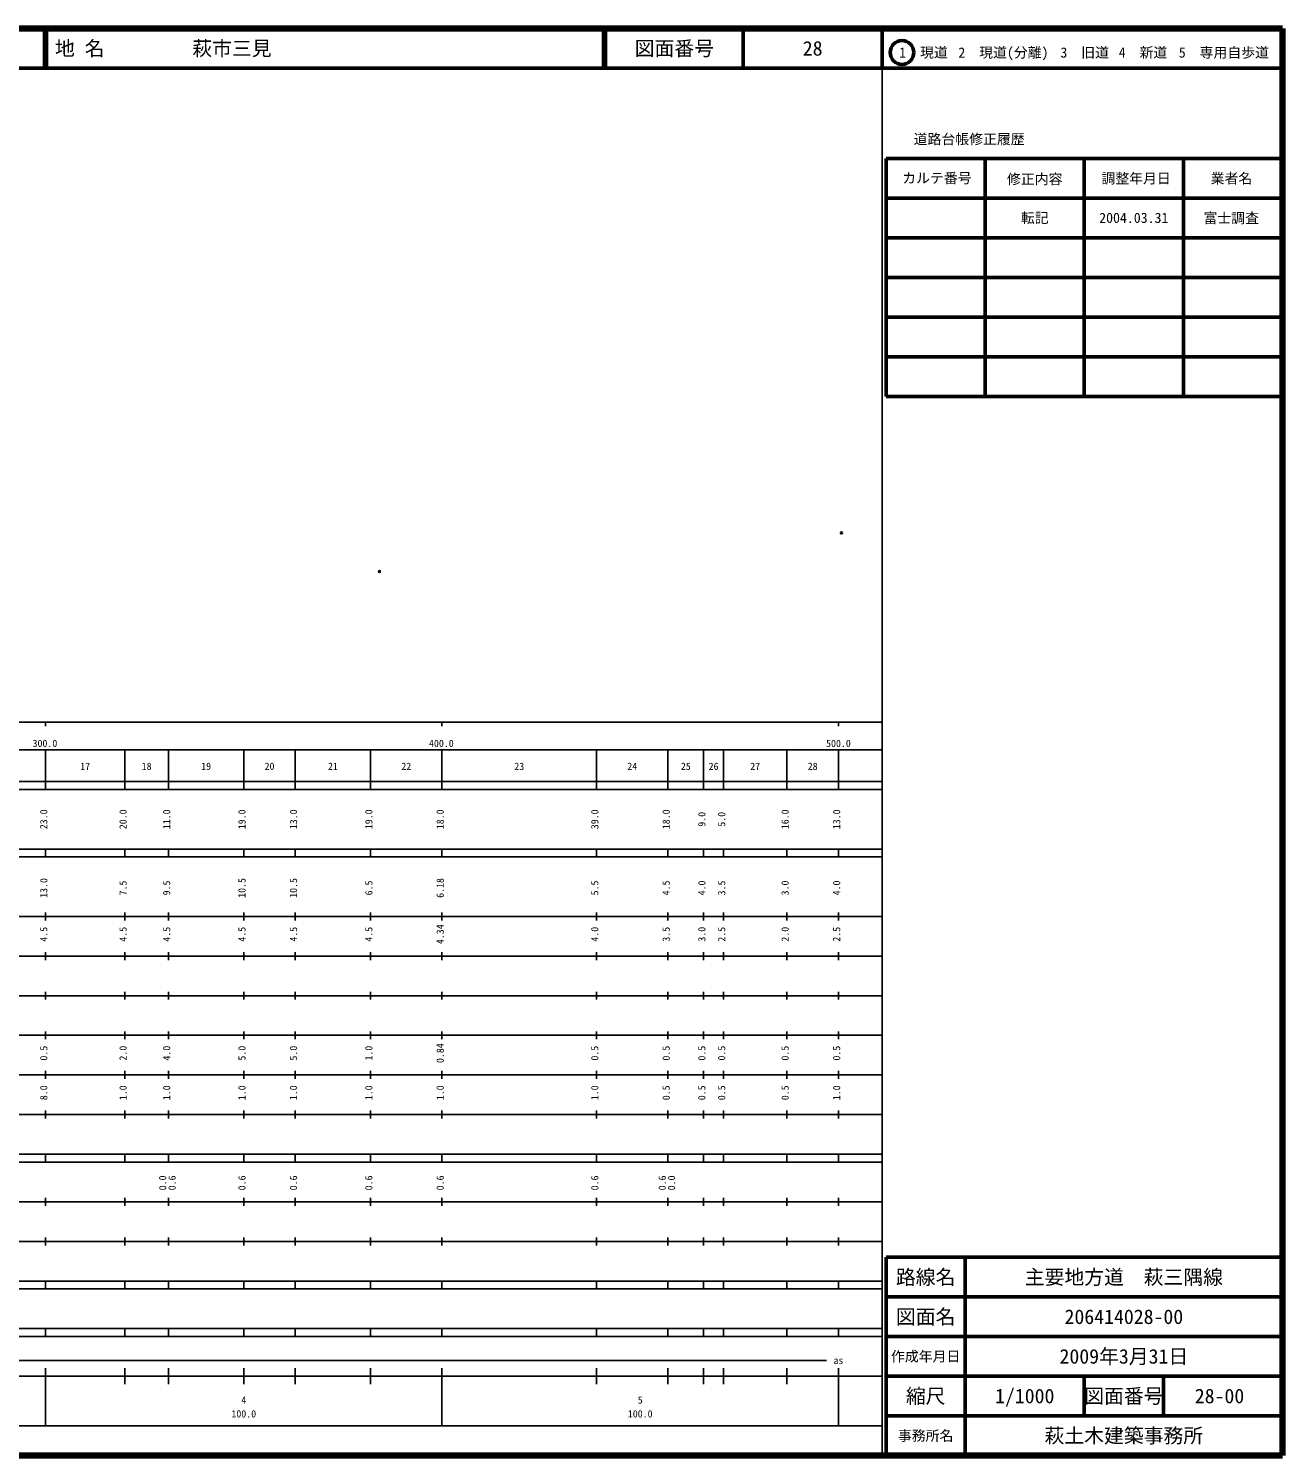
# Model space of a CAD drawing. Units: millimetres on the paper. Extents: x 40 to 680, y 20 to 380.
# Drawn here: x 363.7 to 680, y 20 to 380 of the extents above; entities that cross this region are included whole.
import ezdxf
from ezdxf.enums import TextEntityAlignment as Align

# ---------------------------------------------------------------- set-up
doc = ezdxf.new("R2010")
doc.units = ezdxf.units.MM
doc.header["$PDMODE"] = 32
doc.header["$PDSIZE"] = 0.5
doc.layers.add('M-OTRS', color=6, linetype='Continuous')
doc.layers.add('M-TTL-TXT', color=7, linetype='Continuous')
for name, color, linetype, lineweight in [('M-TTL', 2, 'Continuous', 140), ('M-TTL-BAND', 7, 'Continuous', 25), ('M-TTL-FRAM', 2, 'Continuous', 50), ('M-TTL-LINE', 7, 'Continuous', 50)]:
    doc.layers.add(name, color=color, linetype=linetype, lineweight=lineweight)
doc.styles.add('ＭＳ ゴシック', font='')
doc.styles.get('ＭＳ ゴシック').set_extended_font_data('MS Gothic')

msp = doc.modelspace()

# ---------------------------------------------------------------- linework, layer by layer
at = {"layer": 'M-OTRS'}
for p in [(568.751, 252.737), (452.257, 243.007)]:
    msp.add_point(p, dxfattribs=at)
at = {"layer": 'M-TTL'}
for p, q in [((680, 380), (40, 380)), ((680, 20), (680, 380)), ((40, 20), (680, 20))]:
    msp.add_line(p, q, dxfattribs=at)
at = {"layer": 'M-TTL-BAND'}
for p, q in [((579, 20), (579, 370)), ((40, 205), (579, 205)), ((368, 205), (368, 204)), ((468, 205), (468, 204)), ((568, 205), (568, 204)), ((68, 198), (579, 198)), ((368, 188), (368, 198)), ((388, 188), (388, 198)), ((399, 188), (399, 198)), ((418, 188), (418, 198)), ((431, 188), (431, 198)), ((450, 188), (450, 198)), ((468, 188), (468, 198)), ((507, 188), (507, 198)), ((525, 188), (525, 198)), ((534, 188), (534, 198)), ((539, 188), (539, 198)), ((555, 188), (555, 198)), ((568, 188), (568, 198)), ((40, 190), (579, 190)), ((40, 188), (579, 188)), ((40, 173), (579, 173)), ((368, 171), (368, 173)), ((388, 171), (388, 173)), ((399, 171), (399, 173)), ((418, 171), (418, 173)), ((431, 171), (431, 173)), ((450, 171), (450, 173)), ((468, 171), (468, 173)), ((507, 171), (507, 173)), ((525, 171), (525, 173)), ((534, 171), (534, 173)), ((539, 171), (539, 173)), ((555, 171), (555, 173)), ((568, 171), (568, 173)), ((40, 171), (579, 171)), ((40, 156), (579, 156)), ((368, 155), (368, 157)), ((388, 155), (388, 157)), ((399, 155), (399, 157)), ((418, 155), (418, 157)), ((431, 155), (431, 157)), ((450, 155), (450, 157)), ((468, 155), (468, 157)), ((507, 155), (507, 157)), ((525, 155), (525, 157)), ((534, 155), (534, 157)), ((539, 155), (539, 157)), ((555, 155), (555, 157)), ((568, 155), (568, 157)), ((46, 146), (579, 146)), ((368, 145), (368, 147)), ((388, 145), (388, 147)), ((399, 145), (399, 147)), ((418, 145), (418, 147)), ((431, 145), (431, 147)), ((450, 145), (450, 147)), ((468, 145), (468, 147)), ((507, 145), (507, 147)), ((525, 145), (525, 147)), ((534, 145), (534, 147)), ((539, 145), (539, 147)), ((555, 145), (555, 147)), ((568, 145), (568, 147)), ((368, 135), (368, 137)), ((388, 135), (388, 137)), ((399, 135), (399, 137)), ((418, 135), (418, 137)), ((431, 135), (431, 137)), ((450, 135), (450, 137)), ((468, 135), (468, 137)), ((507, 135), (507, 137)), ((525, 135), (525, 137)), ((534, 135), (534, 137)), ((539, 135), (539, 137)), ((555, 135), (555, 137)), ((568, 135), (568, 137)), ((52, 136), (579, 136)), ((46, 126), (579, 126)), ((368, 125), (368, 127)), ((388, 125), (388, 127)), ((399, 125), (399, 127)), ((418, 125), (418, 127)), ((431, 125), (431, 127)), ((450, 125), (450, 127)), ((468, 125), (468, 127)), ((507, 125), (507, 127)), ((525, 125), (525, 127)), ((534, 125), (534, 127)), ((539, 125), (539, 127)), ((555, 125), (555, 127)), ((568, 125), (568, 127)), ((52, 116), (579, 116)), ((368, 115), (368, 117)), ((388, 115), (388, 117)), ((399, 115), (399, 117)), ((418, 115), (418, 117)), ((431, 115), (431, 117)), ((450, 115), (450, 117)), ((468, 115), (468, 117)), ((507, 115), (507, 117)), ((525, 115), (525, 117)), ((534, 115), (534, 117)), ((539, 115), (539, 117)), ((555, 115), (555, 117)), ((568, 115), (568, 117)), ((46, 106), (579, 106)), ((368, 105), (368, 107)), ((388, 105), (388, 107)), ((399, 105), (399, 107)), ((418, 105), (418, 107)), ((431, 105), (431, 107)), ((450, 105), (450, 107)), ((468, 105), (468, 107)), ((507, 105), (507, 107)), ((525, 105), (525, 107)), ((534, 105), (534, 107)), ((539, 105), (539, 107)), ((555, 105), (555, 107)), ((568, 105), (568, 107)), ((40, 96), (579, 96)), ((40, 94), (579, 94)), ((368, 94), (368, 96)), ((388, 94), (388, 96)), ((399, 94), (399, 96)), ((418, 94), (418, 96)), ((431, 94), (431, 96)), ((450, 94), (450, 96)), ((468, 94), (468, 96)), ((507, 94), (507, 96)), ((525, 94), (525, 96)), ((534, 94), (534, 96)), ((539, 94), (539, 96)), ((555, 94), (555, 96)), ((568, 94), (568, 96)), ((49, 84), (579, 84)), ((368, 83), (368, 85)), ((388, 83), (388, 85)), ((399, 83), (399, 85)), ((418, 83), (418, 85)), ((431, 83), (431, 85)), ((450, 83), (450, 85)), ((468, 83), (468, 85)), ((507, 83), (507, 85)), ((525, 83), (525, 85)), ((534, 83), (534, 85)), ((539, 83), (539, 85)), ((555, 83), (555, 85)), ((568, 83), (568, 85)), ((40, 74), (579, 74)), ((368, 73), (368, 75)), ((388, 73), (388, 75)), ((399, 73), (399, 75)), ((418, 73), (418, 75)), ((431, 73), (431, 75)), ((450, 73), (450, 75)), ((468, 73), (468, 75)), ((507, 73), (507, 75)), ((525, 73), (525, 75)), ((534, 73), (534, 75)), ((539, 73), (539, 75)), ((555, 73), (555, 75)), ((568, 73), (568, 75)), ((40, 64), (579, 64)), ((40, 62), (579, 62)), ((368, 62), (368, 64)), ((388, 62), (388, 64)), ((399, 62), (399, 64)), ((418, 62), (418, 64)), ((431, 62), (431, 64)), ((450, 62), (450, 64)), ((468, 62), (468, 64)), ((507, 62), (507, 64)), ((525, 62), (525, 64)), ((534, 62), (534, 64)), ((539, 62), (539, 64)), ((555, 62), (555, 64)), ((568, 62), (568, 64)), ((40, 52), (579, 52)), ((368, 50), (368, 52)), ((388, 50), (388, 52)), ((399, 50), (399, 52)), ((418, 50), (418, 52)), ((431, 50), (431, 52)), ((450, 50), (450, 52)), ((468, 50), (468, 52)), ((507, 50), (507, 52)), ((525, 50), (525, 52)), ((534, 50), (534, 52)), ((539, 50), (539, 52)), ((555, 50), (555, 52)), ((568, 50), (568, 52)), ((40, 50), (579, 50)), ((71, 44), (565, 44)), ((40, 40), (579, 40)), ((368, 27.5), (368, 42)), ((388, 38), (388, 42)), ((399, 38), (399, 42)), ((418, 38), (418, 42)), ((431, 38), (431, 42)), ((450, 38), (450, 42)), ((468, 27.5), (468, 42)), ((507, 38), (507, 42)), ((525, 38), (525, 42)), ((534, 38), (534, 42)), ((539, 38), (539, 42)), ((555, 38), (555, 42)), ((568, 27.5), (568, 42)), ((68, 27.5), (579, 27.5))]:
    msp.add_line(p, q, dxfattribs=at)
at = {"layer": 'M-TTL-FRAM'}
for p, q in [((580, 347.197), (580, 287.197)), ((580, 347.197), (680, 347.197)), ((580, 287.197), (680, 287.197)), ((680, 70), (580, 70)), ((580, 70), (580, 20))]:
    msp.add_line(p, q, dxfattribs=at)
at = {"layer": 'M-TTL-LINE'}
for p, q in [((367.75, 380), (367.75, 370)), ((368.25, 380), (368.25, 370)), ((508.747, 380), (508.747, 370)), ((509.247, 380), (509.247, 370)), ((543.997, 380), (543.997, 370)), ((579, 380), (579, 370)), ((40, 370), (680, 370)), ((605, 347.197), (605, 287.197)), ((630, 347.197), (630, 287.197)), ((655, 347.197), (655, 287.197)), ((580, 337.197), (680, 337.197)), ((580, 327.197), (680, 327.197)), ((580, 317.197), (680, 317.197)), ((580, 307.197), (680, 307.197)), ((580, 297.197), (680, 297.197)), ((600, 70), (600, 20)), ((680, 60), (580, 60)), ((680, 50), (580, 50)), ((680, 40), (580, 40)), ((630, 40), (630, 30)), ((650, 40), (650, 30)), ((680, 30), (580, 30))]:
    msp.add_line(p, q, dxfattribs=at)
msp.add_circle((584.031, 373.958), 3, dxfattribs=at)

# ---------------------------------------------------------------- texts
at = {"layer": 'M-TTL-BAND', "style": 'ＭＳ ゴシック'}
for s, p in [('300.0', (367.844, 198.195)), ('400.0', (467.844, 198.195)), ('500.0', (568, 198.195)), ('17', (378, 192.405)), ('18', (393.5, 192.405)), ('19', (408.5, 192.405)), ('20', (424.5, 192.405)), ('21', (440.5, 192.405)), ('22', (459, 192.405)), ('23', (487.5, 192.405)), ('24', (516, 192.405)), ('25', (529.5, 192.405)), ('26', (536.5, 192.405)), ('27', (547, 192.405)), ('28', (561.5, 192.405)), ('as', (568, 42.5)), ('4', (418, 32.523)), ('5', (518, 32.523)), ('100.0', (418, 29.033)), ('100.0', (518, 29.033))]:
    msp.add_text(s, height=1.833, dxfattribs=at).set_placement(p, align=Align.BOTTOM_CENTER)
for s, p in [('23.0', (369, 180.5)), ('20.0', (389, 180.5)), ('11.0', (400, 180.5)), ('19.0', (419, 180.5)), ('13.0', (432, 180.5)), ('19.0', (451, 180.5)), ('18.0', (469, 180.5)), ('39.0', (508, 180.5)), ('18.0', (526, 180.5)), ('9.0', (535, 180.5)), ('5.0', (540, 180.5)), ('16.0', (556, 180.5)), ('13.0', (569, 180.5)), ('13.0', (369, 163.174)), ('7.5', (389, 163.174)), ('9.5', (400, 163.174)), ('10.5', (419, 163.174)), ('10.5', (432, 163.174)), ('6.5', (451, 163.174)), ('6.18', (469, 163.174)), ('5.5', (508, 163.174)), ('4.5', (526, 163.174)), ('4.0', (535, 163.174)), ('3.5', (540, 163.174)), ('3.0', (556, 163.174)), ('4.0', (569, 163.174)), ('4.5', (369, 151.5)), ('4.5', (389, 151.5)), ('4.5', (400, 151.5)), ('4.5', (419, 151.5)), ('4.5', (432, 151.5)), ('4.5', (451, 151.5)), ('4.34', (469, 151.5)), ('4.0', (508, 151.5)), ('3.5', (526, 151.5)), ('3.0', (535, 151.5)), ('2.5', (540, 151.5)), ('2.0', (556, 151.5)), ('2.5', (569, 151.5)), ('0.5', (369, 121.5)), ('2.0', (389, 121.5)), ('4.0', (400, 121.5)), ('5.0', (419, 121.5)), ('5.0', (432, 121.5)), ('1.0', (451, 121.5)), ('0.84', (469, 121.5)), ('0.5', (508, 121.5)), ('0.5', (526, 121.5)), ('0.5', (535, 121.5)), ('0.5', (540, 121.5)), ('0.5', (556, 121.5)), ('0.5', (569, 121.5)), ('8.0', (369, 111.5)), ('1.0', (389, 111.5)), ('1.0', (400, 111.5)), ('1.0', (419, 111.5)), ('1.0', (432, 111.5)), ('1.0', (451, 111.5)), ('1.0', (469, 111.5)), ('1.0', (508, 111.5)), ('0.5', (526, 111.5)), ('0.5', (535, 111.5)), ('0.5', (540, 111.5)), ('0.5', (556, 111.5)), ('1.0', (569, 111.5)), ('0.0', (399, 88.764)), ('0.6', (401.37, 88.764)), ('0.6', (419, 88.764)), ('0.6', (432, 88.764)), ('0.6', (451, 88.764)), ('0.6', (469, 88.764)), ('0.6', (508, 88.764)), ('0.6', (525, 88.764)), ('0.0', (527.37, 88.764))]:
    msp.add_text(s, height=1.833, rotation=90, dxfattribs=at).set_placement(p, align=Align.BOTTOM_CENTER)
at = {"layer": 'M-TTL-TXT', "style": 'ＭＳ ゴシック'}
for s, p in [('地 名', (370.38, 375)), ('萩市三見', (405.024, 375))]:
    msp.add_text(s, height=3.666, dxfattribs=at).set_placement(p, align=Align.MIDDLE_LEFT)
for s, height, p in [('図面番号', 3.666, (526.622, 375)), ('28', 3.666, (561.497, 375)), ('1\u3000現道', 2.566, (589.448, 373.958)), ('2\u3000現道(分離)', 2.566, (609.619, 373.958)), ('3\u3000旧道', 2.566, (630.121, 373.958)), ('4\u3000新道', 2.566, (644.824, 373.958)), ('5\u3000専用自歩道', 2.566, (665.228, 373.958)), ('道路台帳修正履歴', 2.566, (600.968, 352.113)), ('カルテ番号', 2.566, (592.839, 342.277)), ('修正内容', 2.566, (617.509, 342.023)), ('調整年月日', 2.566, (643.089, 342.197)), ('業者名', 2.566, (667.134, 342.197)), ('転記', 2.566, (617.5, 332.245)), ('2004.03.31', 2.566, (642.5, 332.245)), ('富士調査', 2.566, (667.077, 332.189)), ('路線名', 3.666, (590, 65)), ('路線名', 3.666, (590, 65)), ('主要地方道\u3000萩三隅線', 3.666, (640, 65)), ('図面名', 3.666, (590, 55)), ('図面名', 3.666, (590, 55)), ('206414028-00', 3.666, (640, 55)), ('2009年3月31日', 3.666, (640, 45)), ('作成年月日', 2.566, (590, 45)), ('作成年月日', 2.566, (590, 45)), ('縮尺', 3.666, (590, 35)), ('縮尺', 3.666, (590, 35)), ('1/1000', 3.666, (615, 35)), ('図面番号', 3.666, (640, 35)), ('図面番号', 3.666, (640, 35)), ('28-00', 3.666, (664.125, 35)), ('事務所名', 2.566, (590, 25)), ('事務所名', 2.566, (590, 25)), ('萩土木建築事務所', 3.666, (640, 25))]:
    msp.add_text(s, height=height, dxfattribs=at).set_placement(p, align=Align.MIDDLE_CENTER)

doc.saveas('drawing.dxf')
